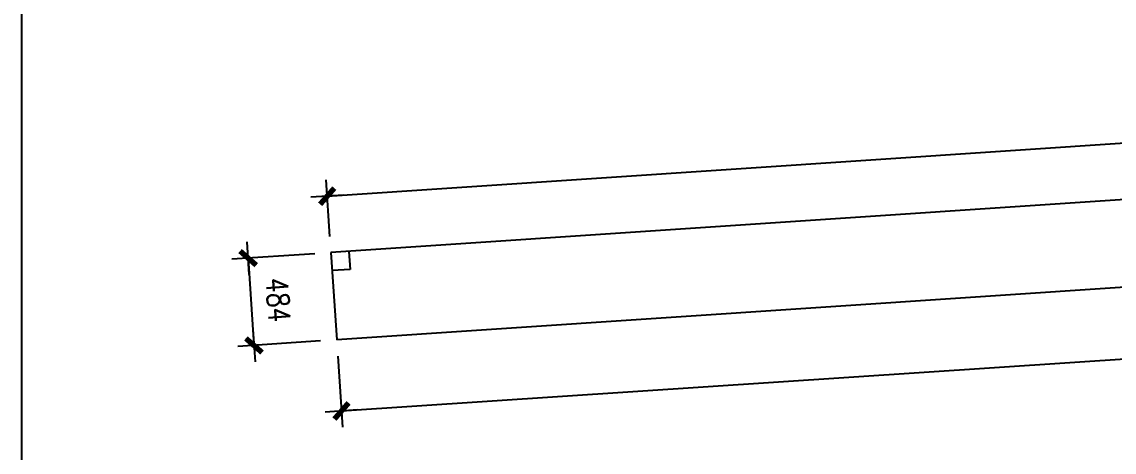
# Model space of a CAD drawing. Header units: millimetres. Extents: x 2451220 to 4527627, y -5186613 to -1639140.
# Drawn here: x 2500480 to 2506526, y -1758985 to -1756605 of the extents above; entities that cross this region are included whole.
import ezdxf

# ---------------------------------------------------------------- set-up
doc = ezdxf.new("R2010")
doc.units = ezdxf.units.MM
doc.header["$LTSCALE"] = 1000
doc.header["$PDMODE"] = 34
doc.styles.add('DIM_FONT', font='simplex.shx', dxfattribs={"width": 0.8, "bigfont": 'hztxt.shx'})
doc.dimstyles.new('WGH(1)', dxfattribs={"dimscale": 1.2, "dimtxt": 100, "dimasz": 0.5, "dimexe": 75, "dimexo": 75, "dimgap": 75, "dimtad": 1, "dimdec": 0, "dimzin": 0, "dimdsep": 46, "dimtxsty": 'DIM_FONT', "dimblk1": '_DIMX', "dimblk2": '_DIMX', "dimsah": 1, "dimcen": 0.09, "dimclrd": 3, "dimclre": 3, "dimclrt": 7, "dimadec": 0, "dimazin": 0, "dimtfac": 1, "dimtdec": 0, "dimtix": 1, "dimtmove": 2, "dimatfit": 3, "dimldrblk": '_DIMX', "dimfxl": 1, "dimtolj": 1, "dimtzin": 0, "dimarcsym": 0})

# ---------------------------------------------------------------- blocks, each defined once
blk = doc.blocks.new('_DIMX')
blk.add_line((-150, 0), (150, 0))
at = {"const_width": 50}
blk.add_lwpolyline([(-70, -70), (70, 70)], dxfattribs=at)
blk = doc.blocks.new('*D2853')
at = {"color": 3, "lineweight": -2}
for p, q in [((2502101.2, -1757887.5), (2501643, -1757918)), ((2501732.8, -1757912.7), (2501764.9, -1758394.4)), ((2502133.4, -1758370.4), (2501675.1, -1758401))]:
    blk.add_line(p, q, dxfattribs=at)
at = {"layer": 'Defpoints', "color": 0}
for p in [(2502191, -1757881.5), (2501764.9, -1758395), (2502223.2, -1758364.4)]:
    blk.add_point(p, dxfattribs=at)
at = {"color": 3, "lineweight": -2, "xscale": 0.6, "yscale": 0.6, "zscale": 0.6}
for p, rotation in [((2501732.8, -1757912.1), 93.81407483432334), ((2501764.9, -1758395), 273.8140748343233)]:
    blk.add_blockref('_DIMX', p, dxfattribs=dict(at, rotation=rotation))
at = {"color": 7, "insert": (2501898.5, -1758143.5), "char_height": 120, "attachment_point": 5, "rotation": 273.81407, "style": 'DIM_FONT'}
blk.add_mtext('\\A1;484', dxfattribs=at)
blk = doc.blocks.new('*D2854')
at = {"color": 3, "lineweight": -2}
for p, q in [((2514149.1, -1756994.1), (2514128.4, -1756682.3)), ((2502170.9, -1757569.6), (2514133.7, -1756772.1)), ((2502185.1, -1757791.7), (2502164.3, -1757479.9))]:
    blk.add_line(p, q, dxfattribs=at)
at = {"layer": 'Defpoints', "color": 0}
for p in [(2514134.3, -1756772.1), (2514155.1, -1757083.9), (2502191, -1757881.5)]:
    blk.add_point(p, dxfattribs=at)
at = {"color": 3, "lineweight": -2, "xscale": 0.6, "yscale": 0.6, "zscale": 0.6}
for p, rotation in [((2514134.3, -1756772.1), 3.8140748342874), ((2502170.3, -1757569.7), 183.8140748342874)]:
    blk.add_blockref('_DIMX', p, dxfattribs=dict(at, rotation=rotation))
at = {"color": 7, "insert": (2508142.3, -1757021.2), "char_height": 120, "attachment_point": 5, "rotation": 3.81407, "style": 'DIM_FONT'}
blk.add_mtext('\\A1;11991', dxfattribs=at)
blk = doc.blocks.new('*D2855')
at = {"color": 3, "lineweight": -2}
for p, q in [((2514193.3, -1757656.6), (2514219.5, -1758049.6)), ((2502250, -1758757.4), (2514212.9, -1757959.8)), ((2502229.2, -1758454.2), (2502255.4, -1758847.2))]:
    blk.add_line(p, q, dxfattribs=at)
at = {"layer": 'Defpoints', "color": 0}
for p in [(2514187.3, -1757566.8), (2514213.5, -1757959.8), (2502223.2, -1758364.4)]:
    blk.add_point(p, dxfattribs=at)
at = {"color": 3, "lineweight": -2, "xscale": 0.6, "yscale": 0.6, "zscale": 0.6}
for p, rotation in [((2514213.5, -1757959.8), 3.8140748342831), ((2502249.4, -1758757.4), 183.8140748342831)]:
    blk.add_blockref('_DIMX', p, dxfattribs=dict(at, rotation=rotation))
at = {"color": 7, "insert": (2508221.5, -1758208.9), "char_height": 120, "attachment_point": 5, "rotation": 3.81407, "style": 'DIM_FONT'}
blk.add_mtext('\\A1;11991', dxfattribs=at)

msp = doc.modelspace()

# ---------------------------------------------------------------- linework, layer by layer
for p, q in [((2514155.1, -1757083.9), (2502191, -1757881.5)), ((2514187.3, -1757566.8), (2502223.2, -1758364.4)), ((2502191, -1757881.5), (2502223.2, -1758364.4)), ((2502290.8, -1757874.9), (2502297.5, -1757974.6)), ((2502297.5, -1757974.6), (2502197.7, -1757981.3))]:
    msp.add_line(p, q)
msp.add_lwpolyline([(2515622.4, -1763219), (2500480.2, -1763219), (2500480.2, -1752195.6), (2515622.4, -1752195.6)], close=True)

# ---------------------------------------------------------------- dimensions: what is measured, and where the dimension line sits
for p1, p2, distance, picture, middle in [((2502191, -1757881.5), (2514155.1, -1757083.9), 312.5, '*D2854', (2508142.3, -1757021.2)), ((2502223.2, -1758364.4), (2514187.3, -1757566.8), -393.8, '*D2855', (2508221.5, -1758208.9)), ((2502191, -1757881.5), (2502223.2, -1758364.4), -459.3, '*D2853', (2501898.5, -1758143.5))]:
    dim = msp.add_aligned_dim(p1=p1, p2=p2, distance=distance, dimstyle='WGH(1)')
    dim.commit()
    dim.dimension.update_dxf_attribs({"geometry": picture, "text_midpoint": middle})

doc.saveas('drawing.dxf')
